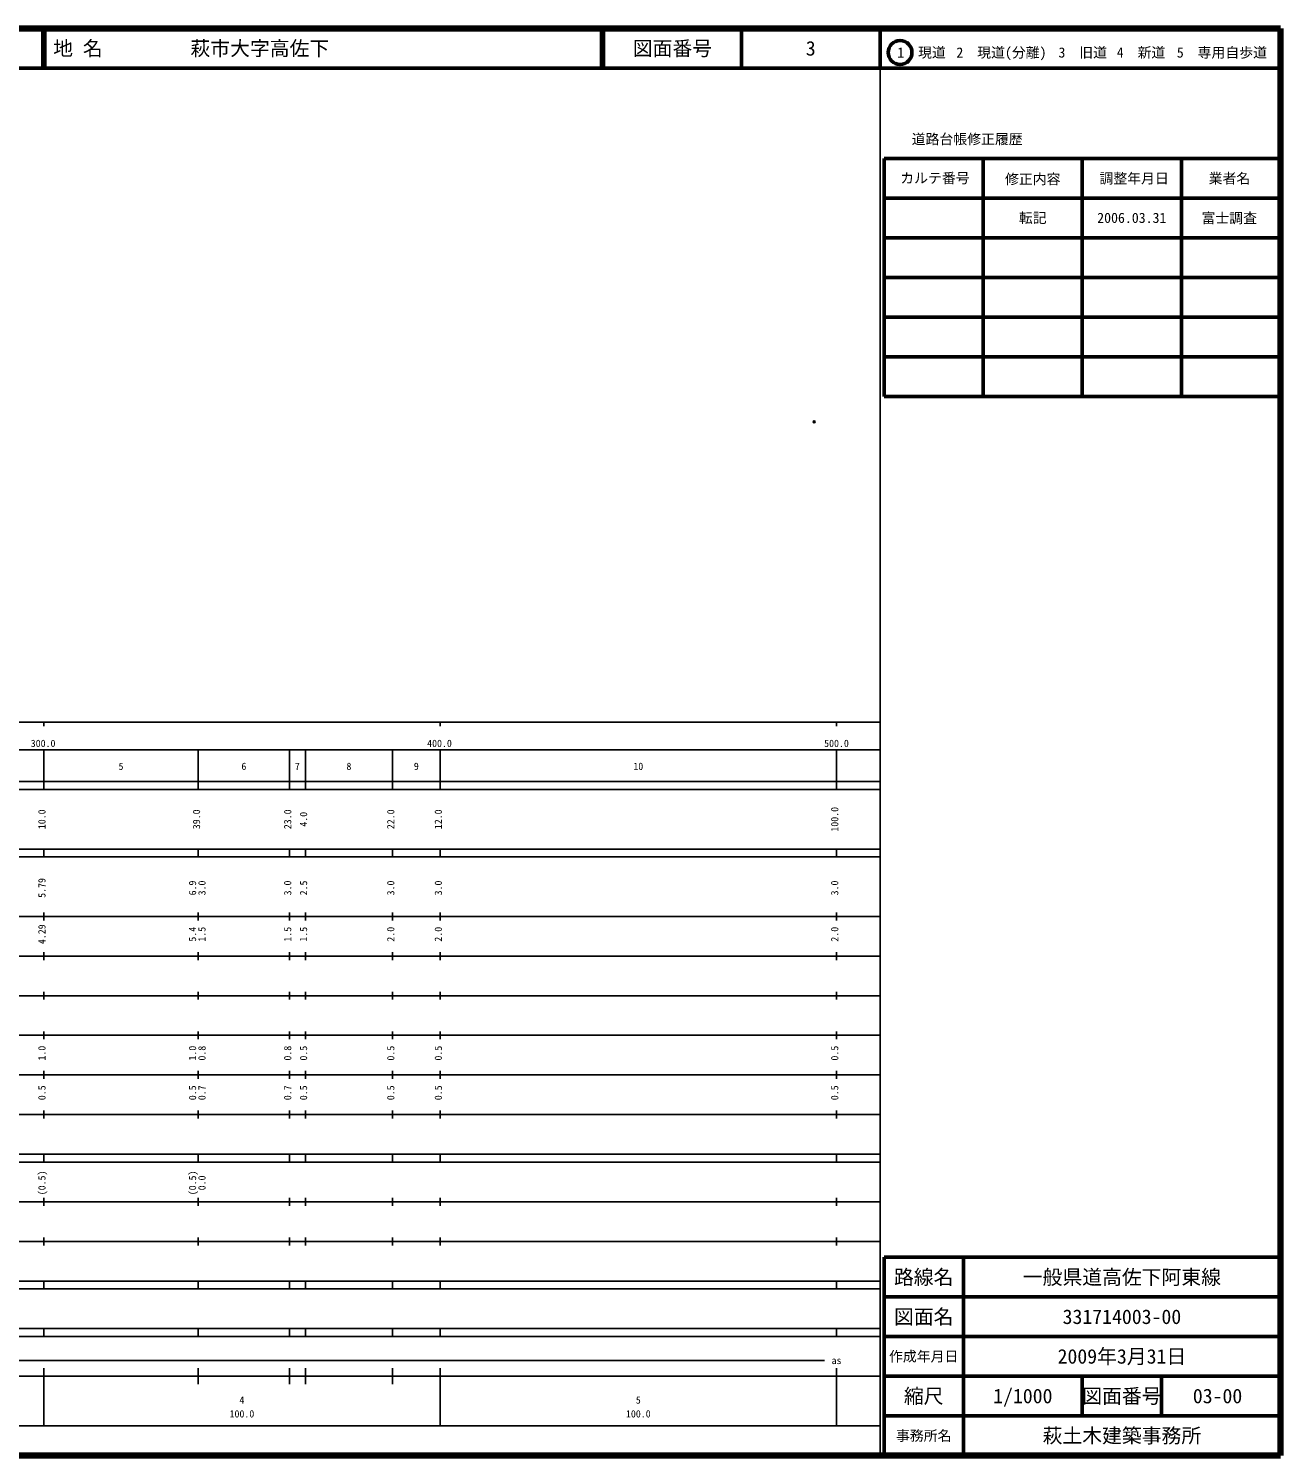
# Model space of a CAD drawing. Units: millimetres on the paper. Extents: x 40 to 680, y 20 to 380.
# Drawn here: x 364.2 to 680, y 20 to 380 of the extents above; entities that cross this region are included whole.
import ezdxf
from ezdxf.enums import TextEntityAlignment as Align

# ---------------------------------------------------------------- set-up
doc = ezdxf.new("R2010")
doc.units = ezdxf.units.MM
doc.header["$PDMODE"] = 32
doc.header["$PDSIZE"] = 0.5
doc.layers.add('M-OTRS', color=6, linetype='Continuous')
doc.layers.add('M-TTL-TXT', color=7, linetype='Continuous')
for name, color, linetype, lineweight in [('M-TTL', 2, 'Continuous', 140), ('M-TTL-BAND', 7, 'Continuous', 25), ('M-TTL-FRAM', 2, 'Continuous', 50), ('M-TTL-LINE', 7, 'Continuous', 50)]:
    doc.layers.add(name, color=color, linetype=linetype, lineweight=lineweight)
doc.styles.add('ＭＳ ゴシック', font='')
doc.styles.get('ＭＳ ゴシック').set_extended_font_data('MS Gothic')

msp = doc.modelspace()

# ---------------------------------------------------------------- linework, layer by layer
at = {"layer": 'M-OTRS'}
msp.add_point((562.365, 280.752), dxfattribs=at)
at = {"layer": 'M-TTL'}
for p, q in [((680, 380), (40, 380)), ((680, 20), (680, 380)), ((40, 20), (680, 20))]:
    msp.add_line(p, q, dxfattribs=at)
at = {"layer": 'M-TTL-BAND'}
for p, q in [((579, 20), (579, 370)), ((40, 205), (579, 205)), ((368, 205), (368, 204)), ((468, 205), (468, 204)), ((568, 205), (568, 204)), ((68, 198), (579, 198)), ((368, 188), (368, 198)), ((407, 188), (407, 198)), ((430, 188), (430, 198)), ((434, 188), (434, 198)), ((456, 188), (456, 198)), ((468, 188), (468, 198)), ((568, 188), (568, 198)), ((40, 190), (579, 190)), ((40, 188), (579, 188)), ((40, 173), (579, 173)), ((368, 171), (368, 173)), ((407, 171), (407, 173)), ((430, 171), (430, 173)), ((434, 171), (434, 173)), ((456, 171), (456, 173)), ((468, 171), (468, 173)), ((568, 171), (568, 173)), ((40, 171), (579, 171)), ((40, 156), (579, 156)), ((368, 155), (368, 157)), ((407, 155), (407, 157)), ((430, 155), (430, 157)), ((434, 155), (434, 157)), ((456, 155), (456, 157)), ((468, 155), (468, 157)), ((568, 155), (568, 157)), ((46, 146), (579, 146)), ((368, 145), (368, 147)), ((407, 145), (407, 147)), ((430, 145), (430, 147)), ((434, 145), (434, 147)), ((456, 145), (456, 147)), ((468, 145), (468, 147)), ((568, 145), (568, 147)), ((368, 135), (368, 137)), ((407, 135), (407, 137)), ((430, 135), (430, 137)), ((434, 135), (434, 137)), ((456, 135), (456, 137)), ((468, 135), (468, 137)), ((568, 135), (568, 137)), ((52, 136), (579, 136)), ((46, 126), (579, 126)), ((368, 125), (368, 127)), ((407, 125), (407, 127)), ((430, 125), (430, 127)), ((434, 125), (434, 127)), ((456, 125), (456, 127)), ((468, 125), (468, 127)), ((568, 125), (568, 127)), ((52, 116), (579, 116)), ((368, 115), (368, 117)), ((407, 115), (407, 117)), ((430, 115), (430, 117)), ((434, 115), (434, 117)), ((456, 115), (456, 117)), ((468, 115), (468, 117)), ((568, 115), (568, 117)), ((46, 106), (579, 106)), ((368, 105), (368, 107)), ((407, 105), (407, 107)), ((430, 105), (430, 107)), ((434, 105), (434, 107)), ((456, 105), (456, 107)), ((468, 105), (468, 107)), ((568, 105), (568, 107)), ((40, 96), (579, 96)), ((40, 94), (579, 94)), ((368, 94), (368, 96)), ((407, 94), (407, 96)), ((430, 94), (430, 96)), ((434, 94), (434, 96)), ((456, 94), (456, 96)), ((468, 94), (468, 96)), ((568, 94), (568, 96)), ((49, 84), (579, 84)), ((368, 83), (368, 85)), ((407, 83), (407, 85)), ((430, 83), (430, 85)), ((434, 83), (434, 85)), ((456, 83), (456, 85)), ((468, 83), (468, 85)), ((568, 83), (568, 85)), ((40, 74), (579, 74)), ((368, 73), (368, 75)), ((407, 73), (407, 75)), ((430, 73), (430, 75)), ((434, 73), (434, 75)), ((456, 73), (456, 75)), ((468, 73), (468, 75)), ((568, 73), (568, 75)), ((40, 64), (579, 64)), ((40, 62), (579, 62)), ((368, 62), (368, 64)), ((407, 62), (407, 64)), ((430, 62), (430, 64)), ((434, 62), (434, 64)), ((456, 62), (456, 64)), ((468, 62), (468, 64)), ((568, 62), (568, 64)), ((40, 52), (579, 52)), ((368, 50), (368, 52)), ((407, 50), (407, 52)), ((430, 50), (430, 52)), ((434, 50), (434, 52)), ((456, 50), (456, 52)), ((468, 50), (468, 52)), ((568, 50), (568, 52)), ((40, 50), (579, 50)), ((71, 44), (565, 44)), ((40, 40), (579, 40)), ((368, 27.5), (368, 42)), ((407, 38), (407, 42)), ((430, 38), (430, 42)), ((434, 38), (434, 42)), ((456, 38), (456, 42)), ((468, 27.5), (468, 42)), ((568, 27.5), (568, 42)), ((68, 27.5), (579, 27.5))]:
    msp.add_line(p, q, dxfattribs=at)
at = {"layer": 'M-TTL-FRAM'}
for p, q in [((580, 347.197), (580, 287.197)), ((580, 347.197), (680, 347.197)), ((580, 287.197), (680, 287.197)), ((680, 70), (580, 70)), ((580, 70), (580, 20))]:
    msp.add_line(p, q, dxfattribs=at)
at = {"layer": 'M-TTL-LINE'}
for p, q in [((367.75, 380), (367.75, 370)), ((368.25, 380), (368.25, 370)), ((508.747, 380), (508.747, 370)), ((509.247, 380), (509.247, 370)), ((543.997, 380), (543.997, 370)), ((579, 380), (579, 370)), ((40, 370), (680, 370)), ((605, 347.197), (605, 287.197)), ((630, 347.197), (630, 287.197)), ((655, 347.197), (655, 287.197)), ((580, 337.197), (680, 337.197)), ((580, 327.197), (680, 327.197)), ((580, 317.197), (680, 317.197)), ((580, 307.197), (680, 307.197)), ((580, 297.197), (680, 297.197)), ((600, 70), (600, 20)), ((680, 60), (580, 60)), ((680, 50), (580, 50)), ((680, 40), (580, 40)), ((630, 40), (630, 30)), ((650, 40), (650, 30)), ((680, 30), (580, 30))]:
    msp.add_line(p, q, dxfattribs=at)
msp.add_circle((584.031, 373.958), 3, dxfattribs=at)

# ---------------------------------------------------------------- texts
at = {"layer": 'M-TTL-BAND', "style": 'ＭＳ ゴシック'}
for s, p in [('300.0', (367.844, 198.195)), ('400.0', (467.844, 198.195)), ('500.0', (568, 198.195)), ('5', (387.5, 192.405)), ('6', (418.5, 192.405)), ('7', (432, 192.405)), ('8', (445, 192.405)), ('9', (462, 192.405)), ('10', (518, 192.405)), ('as', (568, 42.5)), ('4', (418, 32.523)), ('5', (518, 32.523)), ('100.0', (418, 29.033)), ('100.0', (518, 29.033))]:
    msp.add_text(s, height=1.833, dxfattribs=at).set_placement(p, align=Align.BOTTOM_CENTER)
for s, p in [('10.0', (369, 180.5)), ('39.0', (408, 180.5)), ('23.0', (431, 180.5)), ('4.0', (435, 180.5)), ('22.0', (457, 180.5)), ('12.0', (469, 180.5)), ('100.0', (569, 180.5)), ('5.79', (369, 163.174)), ('6.9', (407, 163.174)), ('3.0', (409.37, 163.174)), ('3.0', (431, 163.174)), ('2.5', (435, 163.174)), ('3.0', (457, 163.174)), ('3.0', (469, 163.174)), ('3.0', (569, 163.174)), ('4.29', (369, 151.5)), ('5.4', (407, 151.5)), ('1.5', (409.37, 151.5)), ('1.5', (431, 151.5)), ('1.5', (435, 151.5)), ('2.0', (457, 151.5)), ('2.0', (469, 151.5)), ('2.0', (569, 151.5)), ('1.0', (369, 121.5)), ('1.0', (407, 121.5)), ('0.8', (409.37, 121.5)), ('0.8', (431, 121.5)), ('0.5', (435, 121.5)), ('0.5', (457, 121.5)), ('0.5', (469, 121.5)), ('0.5', (569, 121.5)), ('0.5', (369, 111.5)), ('0.5', (407, 111.5)), ('0.7', (409.37, 111.5)), ('0.7', (431, 111.5)), ('0.5', (435, 111.5)), ('0.5', (457, 111.5)), ('0.5', (469, 111.5)), ('0.5', (569, 111.5)), ('(0.5)', (369, 88.764)), ('(0.5)', (407, 88.764)), ('0.0', (409.37, 88.764))]:
    msp.add_text(s, height=1.833, rotation=90, dxfattribs=at).set_placement(p, align=Align.BOTTOM_CENTER)
at = {"layer": 'M-TTL-TXT', "style": 'ＭＳ ゴシック'}
for s, p in [('地 名', (370.38, 375)), ('萩市大字高佐下', (405.024, 375))]:
    msp.add_text(s, height=3.666, dxfattribs=at).set_placement(p, align=Align.MIDDLE_LEFT)
for s, height, p in [('図面番号', 3.666, (526.622, 375)), ('3', 3.666, (561.497, 375)), ('1\u3000現道', 2.566, (589.448, 373.958)), ('2\u3000現道(分離)', 2.566, (609.619, 373.958)), ('3\u3000旧道', 2.566, (630.121, 373.958)), ('4\u3000新道', 2.566, (644.824, 373.958)), ('5\u3000専用自歩道', 2.566, (665.228, 373.958)), ('道路台帳修正履歴', 2.566, (600.968, 352.113)), ('カルテ番号', 2.566, (592.839, 342.277)), ('修正内容', 2.566, (617.509, 342.023)), ('調整年月日', 2.566, (643.089, 342.197)), ('業者名', 2.566, (667.134, 342.197)), ('転記', 2.566, (617.5, 332.245)), ('2006.03.31', 2.566, (642.5, 332.245)), ('富士調査', 2.566, (667.077, 332.189)), ('路線名', 3.666, (590, 65)), ('路線名', 3.666, (590, 65)), ('一般県道高佐下阿東線', 3.666, (640, 65)), ('図面名', 3.666, (590, 55)), ('図面名', 3.666, (590, 55)), ('331714003-00', 3.666, (640, 55)), ('2009年3月31日', 3.666, (640, 45)), ('作成年月日', 2.566, (590, 45)), ('作成年月日', 2.566, (590, 45)), ('縮尺', 3.666, (590, 35)), ('縮尺', 3.666, (590, 35)), ('1/1000', 3.666, (615, 35)), ('図面番号', 3.666, (640, 35)), ('図面番号', 3.666, (640, 35)), ('03-00', 3.666, (664.125, 35)), ('事務所名', 2.566, (590, 25)), ('事務所名', 2.566, (590, 25)), ('萩土木建築事務所', 3.666, (640, 25))]:
    msp.add_text(s, height=height, dxfattribs=at).set_placement(p, align=Align.MIDDLE_CENTER)

doc.saveas('drawing.dxf')
